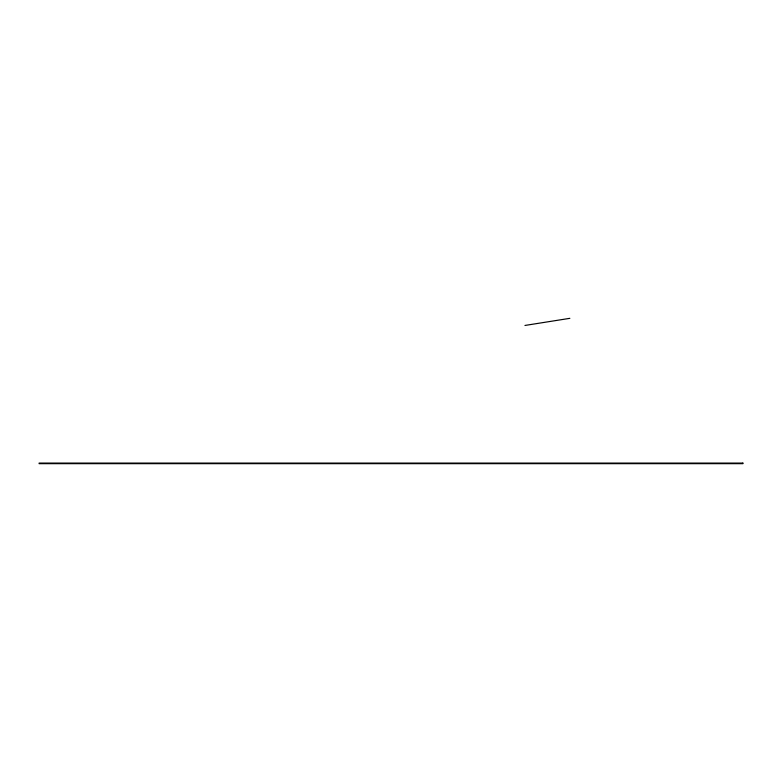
<?xml version="1.0" encoding="UTF-8"?>
<svg xmlns="http://www.w3.org/2000/svg" width="782" height="782" viewBox="0 0 782 782"><rect width="100%" height="100%" fill="white"/><g stroke="black" fill="none" stroke-linecap="round" stroke-linejoin="round"><path stroke-width="1.17" d="M524.947 325.449L569.853 318.333M742.9 463.081L39.1 463.081L39.1 463.667L742.9 463.667L742.9 463.081"/></g></svg>
